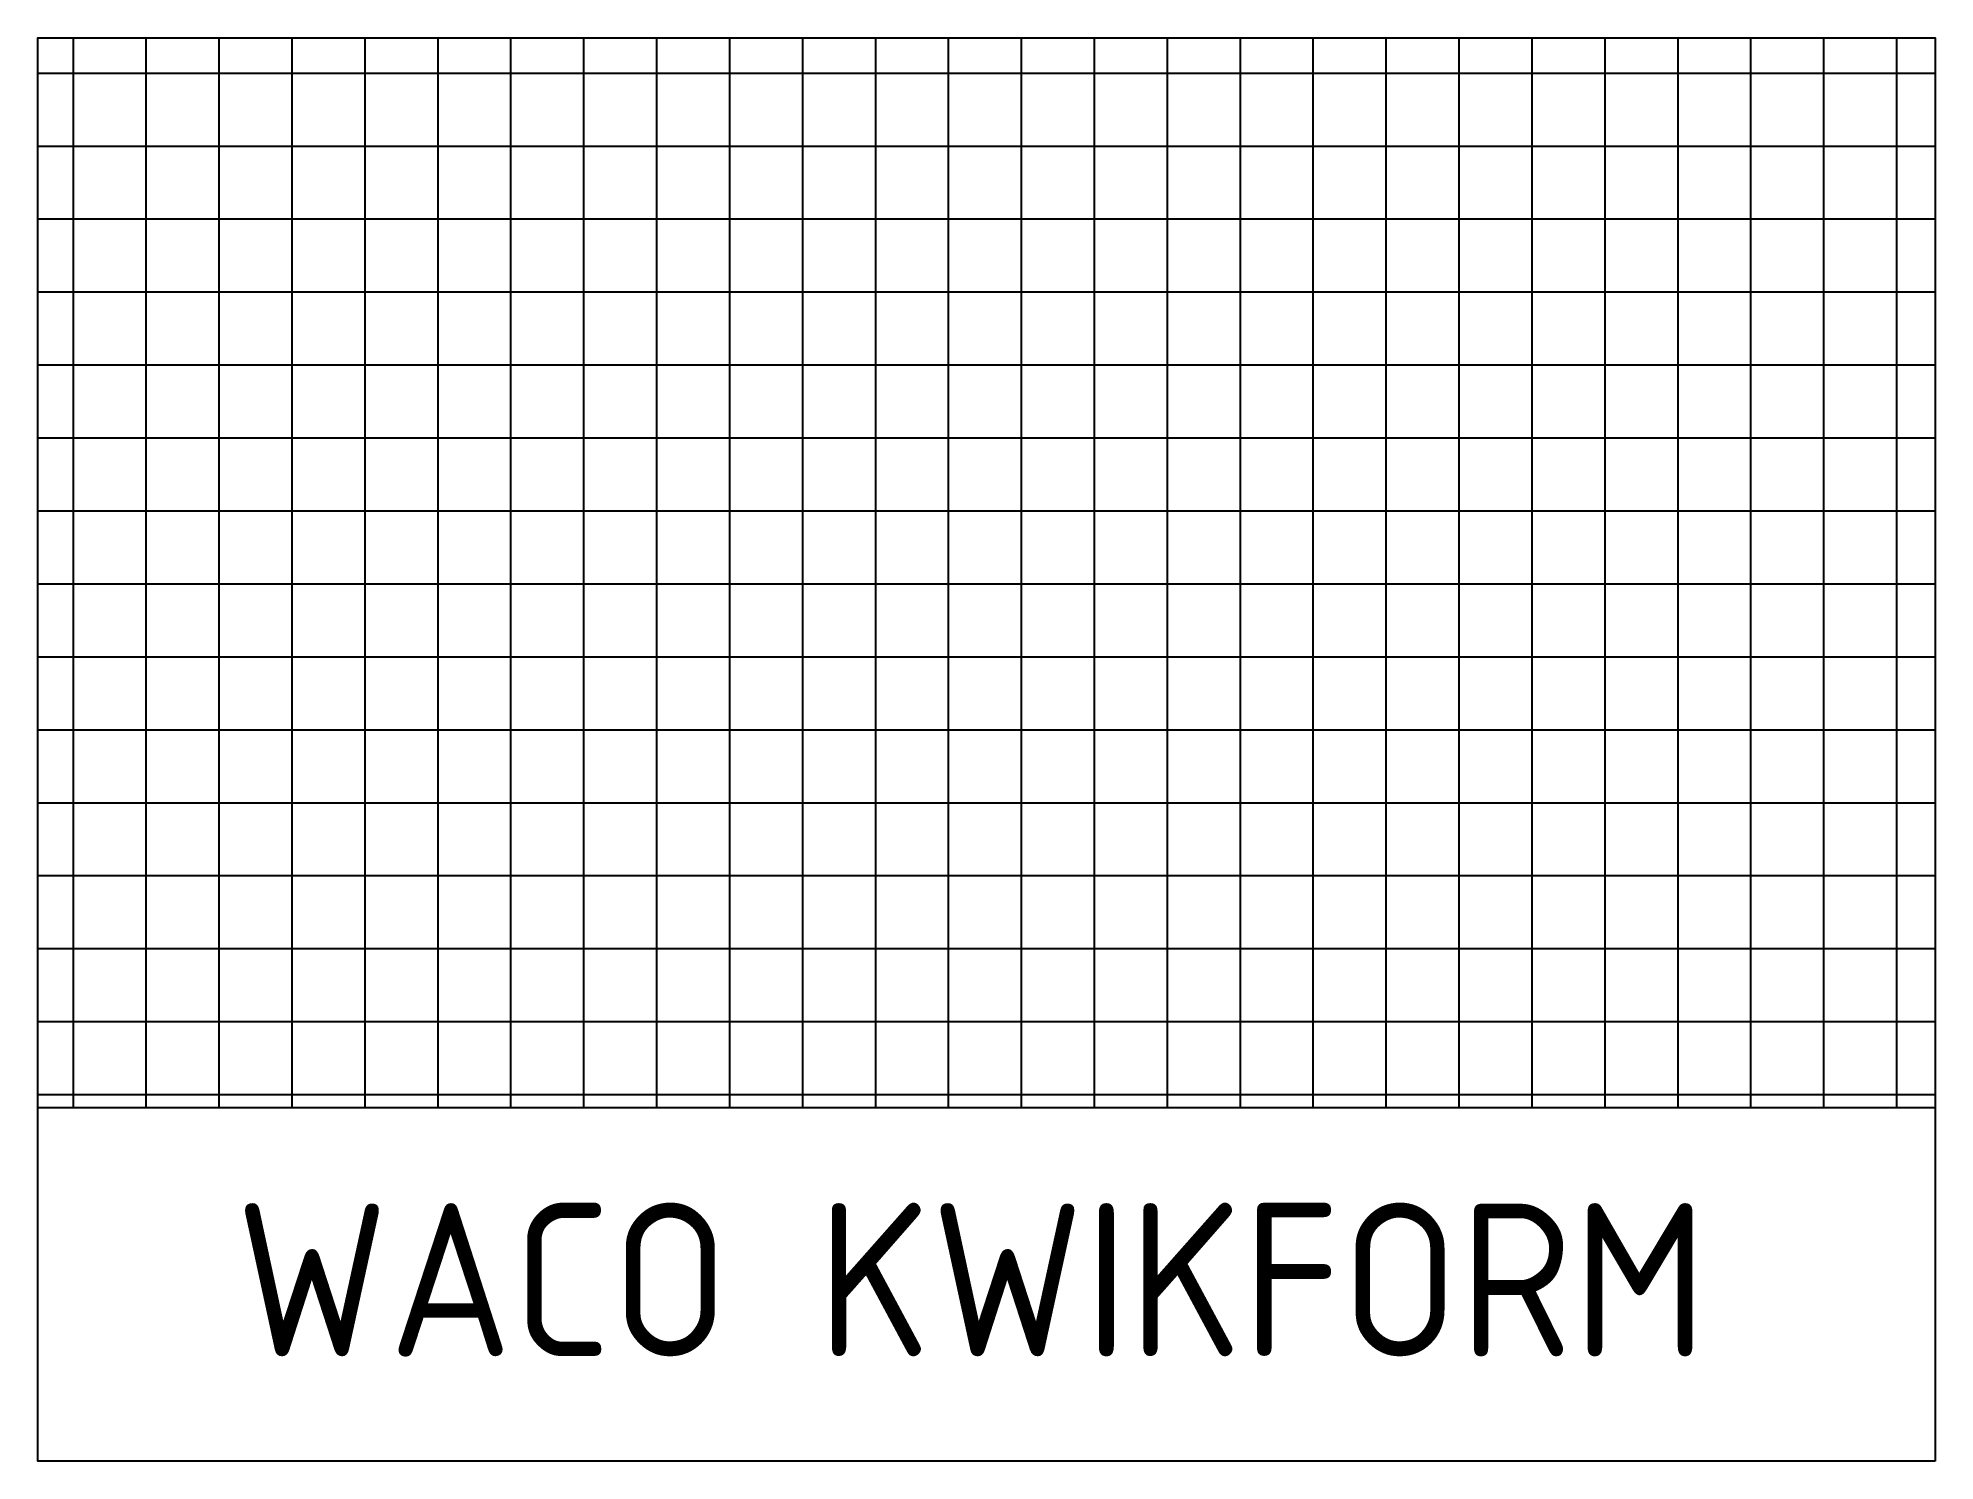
# Model space of a CAD drawing. Header units: millimetres. Extents: x 52502 to 53741, y 35572 to 36501.
import ezdxf

# ---------------------------------------------------------------- set-up
doc = ezdxf.new("R2010")
doc.units = ezdxf.units.MM
doc.styles.add('KwikScaf ISO', font='isocp.shx')

msp = doc.modelspace()

# ---------------------------------------------------------------- hatches: boundary and pattern name
h = msp.add_hatch()
h.set_pattern_fill('NET', color=84, scale=15, style=0)
h.set_pattern_definition([(0, (-6672.89, 1045.11), (0, 47.625), []), (90, (-6672.89, 1045.11), (-47.625, 3e-15), [])])
h.paths.add_polyline_path([(53740.6, 36501.1), (52501.9, 36501.1), (52501.9, 35802.7), (53740.6, 35802.7)])

# ---------------------------------------------------------------- linework, layer by layer
at = {"color": 84}
msp.add_line((53740.4, 35802.7), (52501.9, 35802.7), dxfattribs=at)
msp.add_lwpolyline([(53740.6, 35572.1), (52501.9, 35572.1), (52501.9, 36501.1), (53740.6, 36501.1)], close=True, dxfattribs=at)

# ---------------------------------------------------------------- texts
at = {"color": 84, "insert": (52501.9, 35740.5), "char_height": 100, "width": 1238.689, "attachment_point": 1, "style": 'KwikScaf ISO'}
msp.add_mtext('\\pi128.84;WACO KWIKFORM', dxfattribs=at)

doc.saveas('drawing.dxf')
